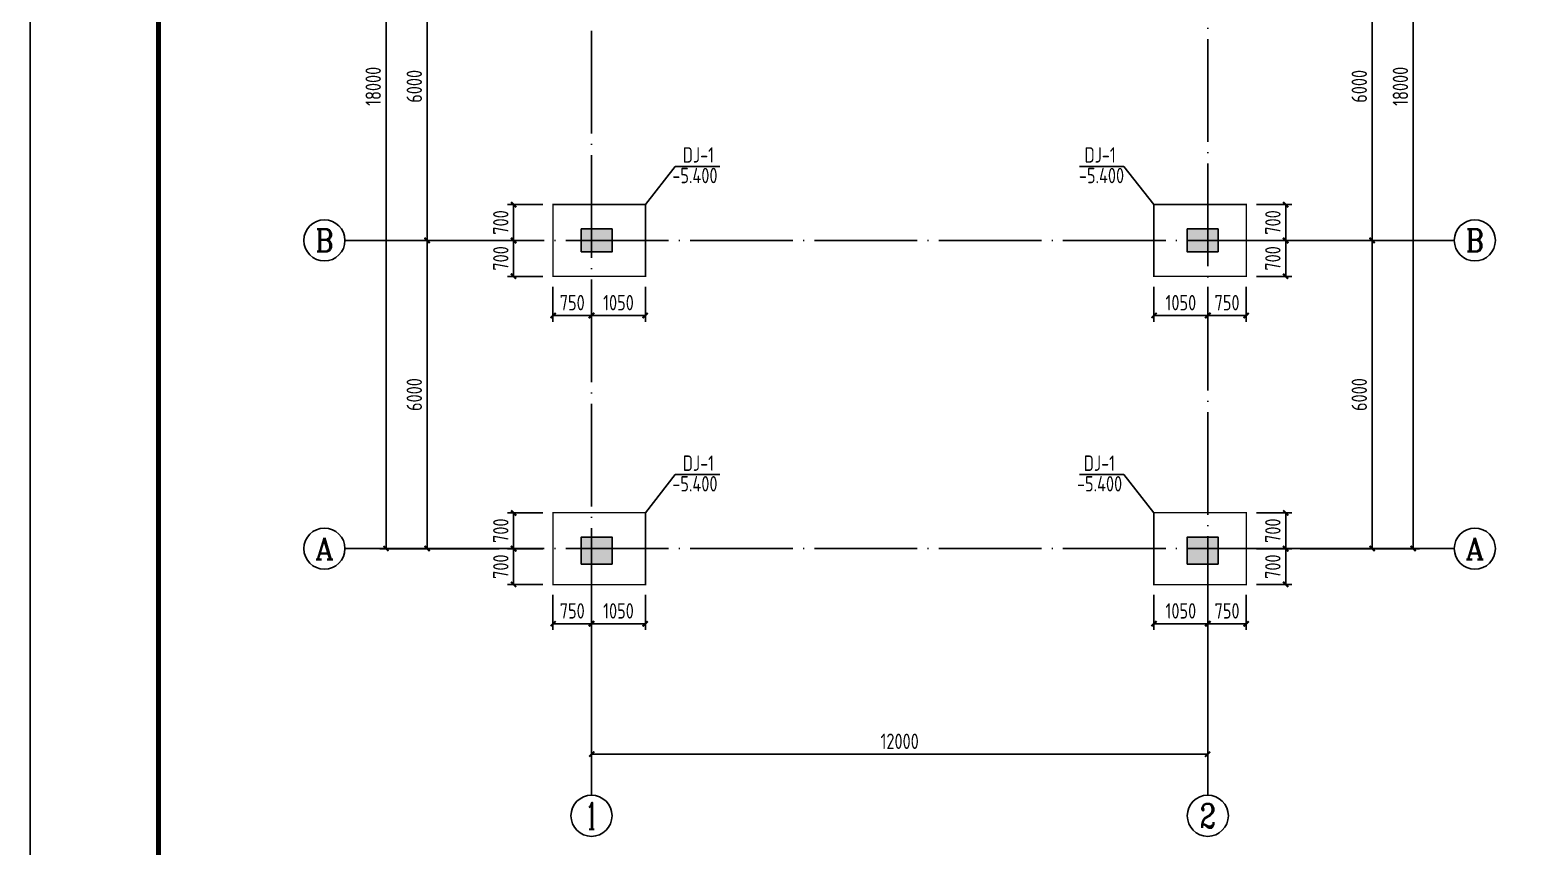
# Model space of a CAD drawing. Header units: millimetres. Extents: x 865974 to 875117, y 41124 to 44891.
# Drawn here: x 866887.9 to 867180.5, y 41394.3 to 41553.3 of the extents above; entities that cross this region are included whole.
import ezdxf
from ezdxf.enums import TextEntityAlignment as Align

# ---------------------------------------------------------------- set-up
doc = ezdxf.new("R2010")
doc.units = ezdxf.units.MM
doc.header["$LTSCALE"] = 1000
doc.header["$MEASUREMENT"] = 0
doc.linetypes.add('DOTE', pattern=[2.42, 2, -0.2, 0.02, -0.2])
for name, color, linetype in [('AXIS', 3, 'Continuous'), ('AXIS_TEXT', 7, 'Continuous'), ('DOTE', 1, 'DOTE'), ('基础', 4, 'Continuous'), ('柱集中标注', 2, 'Continuous'), ('标注', 7, 'Continuous'), ('檩条', 34, 'Continuous')]:
    doc.layers.add(name, color=color, linetype=linetype)
doc.styles.add('_TCH_AXIS', font='COMPLEX', dxfattribs={"bigfont": 'GBCBIG'})
doc.styles.add('COMPLEX', font='COMPLEX')
doc.styles.add('GBHZ', font='gbenor.shx', dxfattribs={"width": 0.9, "bigfont": 'gbcbig.shx'})
doc.dimstyles.new('Y100', dxfattribs={"dimscale": 0, "dimtxt": 3, "dimasz": 0.01, "dimexe": 1.2, "dimexo": 2, "dimgap": 1, "dimtad": 1, "dimdec": 0, "dimlfac": 100, "dimzin": 0, "dimdsep": 46, "dimtxsty": 'GBHZ', "dimblk": 'DX', "dimcen": 0.09, "dimdle": 1, "dimclrd": 7, "dimclre": 7, "dimclrt": 7, "dimadec": 0, "dimazin": 0, "dimtfac": 1, "dimtdec": 0, "dimtix": 1, "dimtmove": 2, "dimatfit": 3, "dimldrblk": 'DX', "dimfxl": 0, "dimtolj": 1, "dimtzin": 0, "dimarcsym": 0})

# ---------------------------------------------------------------- blocks, each defined once
blk = doc.blocks.new('_AXISO')
blk.add_circle((0, 0), 0.5)
at = {"layer": 'AXIS_TEXT', "style": 'COMPLEX', "width": 1.041667}
blk.add_attdef('A', text='', height=0.56, dxfattribs=at).set_placement((-0.25, -0.28), (0.25, -0.28), align=Align.FIT)
blk = doc.blocks.new('DX')
at = {"color": 0, "linetype": 'ByBlock', "const_width": 40}
blk.add_lwpolyline([(-54, -51), (46, 49)], dxfattribs=at)
blk = doc.blocks.new('*D621')
at = {"layer": 'Defpoints', "color": 0, "transparency": 16777216}
for p in [(866965.23, 41512.38), (866981.23, 41512.38), (866981.23, 41452.38)]:
    blk.add_point(p, dxfattribs=at)
at = {"layer": '标注', "color": 7, "lineweight": -2, "transparency": 16777216}
for p, q in [((866979.23, 41512.38), (866964.03, 41512.38)), ((866965.23, 41452.39), (866965.23, 41512.37)), ((866979.23, 41452.38), (866964.03, 41452.38))]:
    blk.add_line(p, q, dxfattribs=at)
at = {"layer": '标注', "color": 7, "lineweight": -2, "transparency": 16777216, "xscale": 0.01, "yscale": 0.01, "zscale": 0.01}
for p, rotation in [((866965.23, 41512.38), 90), ((866965.23, 41452.38), 270)]:
    blk.add_blockref('DX', p, dxfattribs=dict(at, rotation=rotation))
at = {"layer": '标注', "color": 7, "transparency": 16777216, "insert": (866962.73, 41482.38), "char_height": 3, "attachment_point": 5, "rotation": 90, "style": 'GBHZ'}
blk.add_mtext('\\A1;6000', dxfattribs=at)
blk = doc.blocks.new('*D622')
at = {"layer": 'Defpoints', "color": 0, "transparency": 16777216}
for p in [(866965.23, 41572.38), (866981.23, 41572.38), (866981.23, 41512.38)]:
    blk.add_point(p, dxfattribs=at)
at = {"layer": '标注', "color": 7, "lineweight": -2, "transparency": 16777216}
for p, q in [((866979.23, 41572.38), (866964.03, 41572.38)), ((866965.23, 41512.39), (866965.23, 41572.37)), ((866979.23, 41512.38), (866964.03, 41512.38))]:
    blk.add_line(p, q, dxfattribs=at)
at = {"layer": '标注', "color": 7, "lineweight": -2, "transparency": 16777216, "xscale": 0.01, "yscale": 0.01, "zscale": 0.01}
for p, rotation in [((866965.23, 41572.38), 90), ((866965.23, 41512.38), 270)]:
    blk.add_blockref('DX', p, dxfattribs=dict(at, rotation=rotation))
at = {"layer": '标注', "color": 7, "transparency": 16777216, "insert": (866962.73, 41542.38), "char_height": 3, "attachment_point": 5, "rotation": 90, "style": 'GBHZ'}
blk.add_mtext('\\A1;6000', dxfattribs=at)
blk = doc.blocks.new('*D624')
at = {"layer": 'Defpoints', "color": 0, "transparency": 16777216}
for p in [(866981.23, 41632.38), (866957.23, 41452.38), (866981.23, 41452.38)]:
    blk.add_point(p, dxfattribs=at)
at = {"layer": '标注', "color": 7, "lineweight": -2, "transparency": 16777216}
for p, q in [((866979.23, 41632.38), (866956.03, 41632.38)), ((866957.23, 41632.37), (866957.23, 41452.39)), ((866979.23, 41452.38), (866956.03, 41452.38))]:
    blk.add_line(p, q, dxfattribs=at)
at = {"layer": '标注', "color": 7, "lineweight": -2, "transparency": 16777216, "xscale": 0.01, "yscale": 0.01, "zscale": 0.01}
for p, rotation in [((866957.23, 41632.38), 90), ((866957.23, 41452.38), 270)]:
    blk.add_blockref('DX', p, dxfattribs=dict(at, rotation=rotation))
at = {"layer": '标注', "color": 7, "transparency": 16777216, "insert": (866954.73, 41542.38), "char_height": 3, "attachment_point": 5, "rotation": 90, "style": 'GBHZ'}
blk.add_mtext('\\A1;18000', dxfattribs=at)
blk = doc.blocks.new('*D625')
at = {"layer": 'Defpoints', "color": 0, "transparency": 16777216}
for p in [(866997.23, 41436.38), (867117.23, 41436.38), (867117.23, 41412.38)]:
    blk.add_point(p, dxfattribs=at)
at = {"layer": '标注', "color": 7, "lineweight": -2, "transparency": 16777216}
for p, q in [((866997.23, 41434.38), (866997.23, 41411.18)), ((867117.23, 41434.38), (867117.23, 41411.18)), ((866997.24, 41412.38), (867117.22, 41412.38))]:
    blk.add_line(p, q, dxfattribs=at)
at = {"layer": '标注', "color": 7, "lineweight": -2, "transparency": 16777216, "xscale": 0.01, "yscale": 0.01, "zscale": 0.01, "rotation": 180}
blk.add_blockref('DX', (866997.23, 41412.38), dxfattribs=at)
at = {"layer": '标注', "color": 7, "lineweight": -2, "transparency": 16777216, "xscale": 0.01, "yscale": 0.01, "zscale": 0.01}
blk.add_blockref('DX', (867117.23, 41412.38), dxfattribs=at)
at = {"layer": '标注', "color": 7, "transparency": 16777216, "insert": (867057.23, 41414.88), "char_height": 3, "attachment_point": 5, "style": 'GBHZ'}
blk.add_mtext('\\A1;12000', dxfattribs=at)
blk = doc.blocks.new('*D626')
at = {"layer": 'Defpoints', "color": 0, "transparency": 16777216}
for p in [(867133.23, 41512.38), (867149.23, 41512.38), (867133.23, 41452.38)]:
    blk.add_point(p, dxfattribs=at)
at = {"layer": '标注', "color": 7, "lineweight": -2, "transparency": 16777216}
for p, q in [((867135.23, 41512.38), (867150.43, 41512.38)), ((867149.23, 41452.39), (867149.23, 41512.37)), ((867135.23, 41452.38), (867150.43, 41452.38))]:
    blk.add_line(p, q, dxfattribs=at)
at = {"layer": '标注', "color": 7, "lineweight": -2, "transparency": 16777216, "xscale": 0.01, "yscale": 0.01, "zscale": 0.01}
for p, rotation in [((867149.23, 41512.38), 90), ((867149.23, 41452.38), 270)]:
    blk.add_blockref('DX', p, dxfattribs=dict(at, rotation=rotation))
at = {"layer": '标注', "color": 7, "transparency": 16777216, "insert": (867146.73, 41482.38), "char_height": 3, "attachment_point": 5, "rotation": 90, "style": 'GBHZ'}
blk.add_mtext('\\A1;6000', dxfattribs=at)
blk = doc.blocks.new('*D627')
at = {"layer": 'Defpoints', "color": 0, "transparency": 16777216}
for p in [(867133.23, 41572.38), (867149.23, 41572.38), (867133.23, 41512.38)]:
    blk.add_point(p, dxfattribs=at)
at = {"layer": '标注', "color": 7, "lineweight": -2, "transparency": 16777216}
for p, q in [((867135.23, 41572.38), (867150.43, 41572.38)), ((867149.23, 41512.39), (867149.23, 41572.37)), ((867135.23, 41512.38), (867150.43, 41512.38))]:
    blk.add_line(p, q, dxfattribs=at)
at = {"layer": '标注', "color": 7, "lineweight": -2, "transparency": 16777216, "xscale": 0.01, "yscale": 0.01, "zscale": 0.01}
for p, rotation in [((867149.23, 41572.38), 90), ((867149.23, 41512.38), 270)]:
    blk.add_blockref('DX', p, dxfattribs=dict(at, rotation=rotation))
at = {"layer": '标注', "color": 7, "transparency": 16777216, "insert": (867146.73, 41542.38), "char_height": 3, "attachment_point": 5, "rotation": 90, "style": 'GBHZ'}
blk.add_mtext('\\A1;6000', dxfattribs=at)
blk = doc.blocks.new('*D629')
at = {"layer": 'Defpoints', "color": 0, "transparency": 16777216}
for p in [(867133.23, 41632.38), (867133.23, 41452.38), (867157.23, 41452.38)]:
    blk.add_point(p, dxfattribs=at)
at = {"layer": '标注', "color": 7, "lineweight": -2, "transparency": 16777216}
for p, q in [((867135.23, 41632.38), (867158.43, 41632.38)), ((867157.23, 41632.37), (867157.23, 41452.39)), ((867135.23, 41452.38), (867158.43, 41452.38))]:
    blk.add_line(p, q, dxfattribs=at)
at = {"layer": '标注', "color": 7, "lineweight": -2, "transparency": 16777216, "xscale": 0.01, "yscale": 0.01, "zscale": 0.01}
for p, rotation in [((867157.23, 41632.38), 90), ((867157.23, 41452.38), 270)]:
    blk.add_blockref('DX', p, dxfattribs=dict(at, rotation=rotation))
at = {"layer": '标注', "color": 7, "transparency": 16777216, "insert": (867154.73, 41542.38), "char_height": 3, "attachment_point": 5, "rotation": 90, "style": 'GBHZ'}
blk.add_mtext('\\A1;18000', dxfattribs=at)
blk = doc.blocks.new('*D681')
at = {"layer": 'Defpoints', "color": 0, "transparency": 16777216}
for p in [(866982.07, 41512.38), (866989.73, 41512.38), (866989.73, 41505.38)]:
    blk.add_point(p, dxfattribs=at)
at = {"layer": '标注', "color": 7, "lineweight": -2, "transparency": 16777216}
for p, q in [((866987.73, 41512.38), (866980.87, 41512.38)), ((866982.07, 41505.39), (866982.07, 41512.37)), ((866987.73, 41505.38), (866980.87, 41505.38))]:
    blk.add_line(p, q, dxfattribs=at)
at = {"layer": '标注', "color": 7, "lineweight": -2, "transparency": 16777216, "xscale": 0.01, "yscale": 0.01, "zscale": 0.01}
for p, rotation in [((866982.07, 41512.38), 90), ((866982.07, 41505.38), 270)]:
    blk.add_blockref('DX', p, dxfattribs=dict(at, rotation=rotation))
at = {"layer": '标注', "color": 7, "transparency": 16777216, "insert": (866979.57, 41508.88), "char_height": 3, "attachment_point": 5, "rotation": 90, "style": 'GBHZ'}
blk.add_mtext('\\A1;700', dxfattribs=at)
blk = doc.blocks.new('*D682')
at = {"layer": 'Defpoints', "color": 0, "transparency": 16777216}
for p in [(866982.07, 41519.38), (866989.73, 41519.38), (866989.73, 41512.38)]:
    blk.add_point(p, dxfattribs=at)
at = {"layer": '标注', "color": 7, "lineweight": -2, "transparency": 16777216}
for p, q in [((866987.73, 41519.38), (866980.87, 41519.38)), ((866982.07, 41512.39), (866982.07, 41519.37)), ((866987.73, 41512.38), (866980.87, 41512.38))]:
    blk.add_line(p, q, dxfattribs=at)
at = {"layer": '标注', "color": 7, "lineweight": -2, "transparency": 16777216, "xscale": 0.01, "yscale": 0.01, "zscale": 0.01}
for p, rotation in [((866982.07, 41519.38), 90), ((866982.07, 41512.38), 270)]:
    blk.add_blockref('DX', p, dxfattribs=dict(at, rotation=rotation))
at = {"layer": '标注', "color": 7, "transparency": 16777216, "insert": (866979.57, 41515.88), "char_height": 3, "attachment_point": 5, "rotation": 90, "style": 'GBHZ'}
blk.add_mtext('\\A1;700', dxfattribs=at)
blk = doc.blocks.new('*D683')
at = {"layer": 'Defpoints', "color": 0, "transparency": 16777216}
for p in [(866989.73, 41505.38), (866997.23, 41505.38), (866997.23, 41497.77)]:
    blk.add_point(p, dxfattribs=at)
at = {"layer": '标注', "color": 7, "lineweight": -2, "transparency": 16777216}
for p, q in [((866989.73, 41503.38), (866989.73, 41496.57)), ((866997.23, 41503.38), (866997.23, 41496.57)), ((866989.74, 41497.77), (866997.22, 41497.77))]:
    blk.add_line(p, q, dxfattribs=at)
at = {"layer": '标注', "color": 7, "lineweight": -2, "transparency": 16777216, "xscale": 0.01, "yscale": 0.01, "zscale": 0.01, "rotation": 180}
blk.add_blockref('DX', (866989.73, 41497.77), dxfattribs=at)
at = {"layer": '标注', "color": 7, "lineweight": -2, "transparency": 16777216, "xscale": 0.01, "yscale": 0.01, "zscale": 0.01}
blk.add_blockref('DX', (866997.23, 41497.77), dxfattribs=at)
at = {"layer": '标注', "color": 7, "transparency": 16777216, "insert": (866993.48, 41500.27), "char_height": 3, "attachment_point": 5, "style": 'GBHZ'}
blk.add_mtext('\\A1;750', dxfattribs=at)
blk = doc.blocks.new('*D684')
at = {"layer": 'Defpoints', "color": 0, "transparency": 16777216}
for p in [(866997.23, 41505.38), (867007.73, 41505.38), (867007.73, 41497.77)]:
    blk.add_point(p, dxfattribs=at)
at = {"layer": '标注', "color": 7, "lineweight": -2, "transparency": 16777216}
for p, q in [((866997.23, 41503.38), (866997.23, 41496.57)), ((867007.73, 41503.38), (867007.73, 41496.57)), ((866997.24, 41497.77), (867007.72, 41497.77))]:
    blk.add_line(p, q, dxfattribs=at)
at = {"layer": '标注', "color": 7, "lineweight": -2, "transparency": 16777216, "xscale": 0.01, "yscale": 0.01, "zscale": 0.01, "rotation": 180}
blk.add_blockref('DX', (866997.23, 41497.77), dxfattribs=at)
at = {"layer": '标注', "color": 7, "lineweight": -2, "transparency": 16777216, "xscale": 0.01, "yscale": 0.01, "zscale": 0.01}
blk.add_blockref('DX', (867007.73, 41497.77), dxfattribs=at)
at = {"layer": '标注', "color": 7, "transparency": 16777216, "insert": (867002.48, 41500.27), "char_height": 3, "attachment_point": 5, "style": 'GBHZ'}
blk.add_mtext('\\A1;1050', dxfattribs=at)
blk = doc.blocks.new('*D677')
at = {"layer": 'Defpoints', "color": 0, "transparency": 16777216}
for p in [(866982.07, 41452.38), (866989.73, 41452.38), (866989.73, 41445.38)]:
    blk.add_point(p, dxfattribs=at)
at = {"layer": '标注', "color": 7, "lineweight": -2, "transparency": 16777216}
for p, q in [((866987.73, 41452.38), (866980.87, 41452.38)), ((866982.07, 41445.39), (866982.07, 41452.37)), ((866987.73, 41445.38), (866980.87, 41445.38))]:
    blk.add_line(p, q, dxfattribs=at)
at = {"layer": '标注', "color": 7, "lineweight": -2, "transparency": 16777216, "xscale": 0.01, "yscale": 0.01, "zscale": 0.01}
for p, rotation in [((866982.07, 41452.38), 90), ((866982.07, 41445.38), 270)]:
    blk.add_blockref('DX', p, dxfattribs=dict(at, rotation=rotation))
at = {"layer": '标注', "color": 7, "transparency": 16777216, "insert": (866979.57, 41448.88), "char_height": 3, "attachment_point": 5, "rotation": 90, "style": 'GBHZ'}
blk.add_mtext('\\A1;700', dxfattribs=at)
blk = doc.blocks.new('*D678')
at = {"layer": 'Defpoints', "color": 0, "transparency": 16777216}
for p in [(866982.07, 41459.38), (866989.73, 41459.38), (866989.73, 41452.38)]:
    blk.add_point(p, dxfattribs=at)
at = {"layer": '标注', "color": 7, "lineweight": -2, "transparency": 16777216}
for p, q in [((866987.73, 41459.38), (866980.87, 41459.38)), ((866982.07, 41452.39), (866982.07, 41459.37)), ((866987.73, 41452.38), (866980.87, 41452.38))]:
    blk.add_line(p, q, dxfattribs=at)
at = {"layer": '标注', "color": 7, "lineweight": -2, "transparency": 16777216, "xscale": 0.01, "yscale": 0.01, "zscale": 0.01}
for p, rotation in [((866982.07, 41459.38), 90), ((866982.07, 41452.38), 270)]:
    blk.add_blockref('DX', p, dxfattribs=dict(at, rotation=rotation))
at = {"layer": '标注', "color": 7, "transparency": 16777216, "insert": (866979.57, 41455.88), "char_height": 3, "attachment_point": 5, "rotation": 90, "style": 'GBHZ'}
blk.add_mtext('\\A1;700', dxfattribs=at)
blk = doc.blocks.new('*D679')
at = {"layer": 'Defpoints', "color": 0, "transparency": 16777216}
for p in [(866989.73, 41445.38), (866997.23, 41445.38), (866997.23, 41437.77)]:
    blk.add_point(p, dxfattribs=at)
at = {"layer": '标注', "color": 7, "lineweight": -2, "transparency": 16777216}
for p, q in [((866989.73, 41443.38), (866989.73, 41436.57)), ((866997.23, 41443.38), (866997.23, 41436.57)), ((866989.74, 41437.77), (866997.22, 41437.77))]:
    blk.add_line(p, q, dxfattribs=at)
at = {"layer": '标注', "color": 7, "lineweight": -2, "transparency": 16777216, "xscale": 0.01, "yscale": 0.01, "zscale": 0.01, "rotation": 180}
blk.add_blockref('DX', (866989.73, 41437.77), dxfattribs=at)
at = {"layer": '标注', "color": 7, "lineweight": -2, "transparency": 16777216, "xscale": 0.01, "yscale": 0.01, "zscale": 0.01}
blk.add_blockref('DX', (866997.23, 41437.77), dxfattribs=at)
at = {"layer": '标注', "color": 7, "transparency": 16777216, "insert": (866993.48, 41440.27), "char_height": 3, "attachment_point": 5, "style": 'GBHZ'}
blk.add_mtext('\\A1;750', dxfattribs=at)
blk = doc.blocks.new('*D680')
at = {"layer": 'Defpoints', "color": 0, "transparency": 16777216}
for p in [(866997.23, 41445.38), (867007.73, 41445.38), (867007.73, 41437.77)]:
    blk.add_point(p, dxfattribs=at)
at = {"layer": '标注', "color": 7, "lineweight": -2, "transparency": 16777216}
for p, q in [((866997.23, 41443.38), (866997.23, 41436.57)), ((867007.73, 41443.38), (867007.73, 41436.57)), ((866997.24, 41437.77), (867007.72, 41437.77))]:
    blk.add_line(p, q, dxfattribs=at)
at = {"layer": '标注', "color": 7, "lineweight": -2, "transparency": 16777216, "xscale": 0.01, "yscale": 0.01, "zscale": 0.01, "rotation": 180}
blk.add_blockref('DX', (866997.23, 41437.77), dxfattribs=at)
at = {"layer": '标注', "color": 7, "lineweight": -2, "transparency": 16777216, "xscale": 0.01, "yscale": 0.01, "zscale": 0.01}
blk.add_blockref('DX', (867007.73, 41437.77), dxfattribs=at)
at = {"layer": '标注', "color": 7, "transparency": 16777216, "insert": (867002.48, 41440.27), "char_height": 3, "attachment_point": 5, "style": 'GBHZ'}
blk.add_mtext('\\A1;1050', dxfattribs=at)
blk = doc.blocks.new('*D653')
at = {"layer": 'Defpoints', "color": 0, "transparency": 16777216}
for p in [(867124.73, 41512.38), (867132.4, 41512.38), (867124.73, 41505.38)]:
    blk.add_point(p, dxfattribs=at)
at = {"layer": '标注', "color": 7, "lineweight": -2, "transparency": 16777216}
for p, q in [((867126.73, 41512.38), (867133.6, 41512.38)), ((867132.4, 41505.39), (867132.4, 41512.37)), ((867126.73, 41505.38), (867133.6, 41505.38))]:
    blk.add_line(p, q, dxfattribs=at)
at = {"layer": '标注', "color": 7, "lineweight": -2, "transparency": 16777216, "xscale": 0.01, "yscale": 0.01, "zscale": 0.01}
for p, rotation in [((867132.4, 41512.38), 90), ((867132.4, 41505.38), 270)]:
    blk.add_blockref('DX', p, dxfattribs=dict(at, rotation=rotation))
at = {"layer": '标注', "color": 7, "transparency": 16777216, "insert": (867129.9, 41508.88), "char_height": 3, "attachment_point": 5, "rotation": 90, "style": 'GBHZ'}
blk.add_mtext('\\A1;700', dxfattribs=at)
blk = doc.blocks.new('*D654')
at = {"layer": 'Defpoints', "color": 0, "transparency": 16777216}
for p in [(867124.73, 41519.38), (867132.4, 41519.38), (867124.73, 41512.38)]:
    blk.add_point(p, dxfattribs=at)
at = {"layer": '标注', "color": 7, "lineweight": -2, "transparency": 16777216}
for p, q in [((867126.73, 41519.38), (867133.6, 41519.38)), ((867132.4, 41512.39), (867132.4, 41519.37)), ((867126.73, 41512.38), (867133.6, 41512.38))]:
    blk.add_line(p, q, dxfattribs=at)
at = {"layer": '标注', "color": 7, "lineweight": -2, "transparency": 16777216, "xscale": 0.01, "yscale": 0.01, "zscale": 0.01}
for p, rotation in [((867132.4, 41519.38), 90), ((867132.4, 41512.38), 270)]:
    blk.add_blockref('DX', p, dxfattribs=dict(at, rotation=rotation))
at = {"layer": '标注', "color": 7, "transparency": 16777216, "insert": (867129.9, 41515.88), "char_height": 3, "attachment_point": 5, "rotation": 90, "style": 'GBHZ'}
blk.add_mtext('\\A1;700', dxfattribs=at)
blk = doc.blocks.new('*D655')
at = {"layer": 'Defpoints', "color": 0, "transparency": 16777216}
for p in [(867117.23, 41505.38), (867124.73, 41505.38), (867117.23, 41497.77)]:
    blk.add_point(p, dxfattribs=at)
at = {"layer": '标注', "color": 7, "lineweight": -2, "transparency": 16777216}
for p, q in [((867117.23, 41503.38), (867117.23, 41496.57)), ((867124.73, 41503.38), (867124.73, 41496.57)), ((867124.72, 41497.77), (867117.24, 41497.77))]:
    blk.add_line(p, q, dxfattribs=at)
at = {"layer": '标注', "color": 7, "lineweight": -2, "transparency": 16777216, "xscale": 0.01, "yscale": 0.01, "zscale": 0.01, "rotation": 180}
blk.add_blockref('DX', (867117.23, 41497.77), dxfattribs=at)
at = {"layer": '标注', "color": 7, "lineweight": -2, "transparency": 16777216, "xscale": 0.01, "yscale": 0.01, "zscale": 0.01}
blk.add_blockref('DX', (867124.73, 41497.77), dxfattribs=at)
at = {"layer": '标注', "color": 7, "transparency": 16777216, "insert": (867120.98, 41500.27), "char_height": 3, "attachment_point": 5, "style": 'GBHZ'}
blk.add_mtext('\\A1;750', dxfattribs=at)
blk = doc.blocks.new('*D656')
at = {"layer": 'Defpoints', "color": 0, "transparency": 16777216}
for p in [(867106.73, 41505.38), (867117.23, 41505.38), (867106.73, 41497.77)]:
    blk.add_point(p, dxfattribs=at)
at = {"layer": '标注', "color": 7, "lineweight": -2, "transparency": 16777216}
for p, q in [((867106.73, 41503.38), (867106.73, 41496.57)), ((867117.23, 41503.38), (867117.23, 41496.57)), ((867117.22, 41497.77), (867106.74, 41497.77))]:
    blk.add_line(p, q, dxfattribs=at)
at = {"layer": '标注', "color": 7, "lineweight": -2, "transparency": 16777216, "xscale": 0.01, "yscale": 0.01, "zscale": 0.01, "rotation": 180}
blk.add_blockref('DX', (867106.73, 41497.77), dxfattribs=at)
at = {"layer": '标注', "color": 7, "lineweight": -2, "transparency": 16777216, "xscale": 0.01, "yscale": 0.01, "zscale": 0.01}
blk.add_blockref('DX', (867117.23, 41497.77), dxfattribs=at)
at = {"layer": '标注', "color": 7, "transparency": 16777216, "insert": (867111.98, 41500.27), "char_height": 3, "attachment_point": 5, "style": 'GBHZ'}
blk.add_mtext('\\A1;1050', dxfattribs=at)
blk = doc.blocks.new('*D665')
at = {"layer": 'Defpoints', "color": 0, "transparency": 16777216}
for p in [(867124.73, 41452.38), (867132.4, 41452.38), (867124.73, 41445.38)]:
    blk.add_point(p, dxfattribs=at)
at = {"layer": '标注', "color": 7, "lineweight": -2, "transparency": 16777216}
for p, q in [((867126.73, 41452.38), (867133.6, 41452.38)), ((867132.4, 41445.39), (867132.4, 41452.37)), ((867126.73, 41445.38), (867133.6, 41445.38))]:
    blk.add_line(p, q, dxfattribs=at)
at = {"layer": '标注', "color": 7, "lineweight": -2, "transparency": 16777216, "xscale": 0.01, "yscale": 0.01, "zscale": 0.01}
for p, rotation in [((867132.4, 41452.38), 90), ((867132.4, 41445.38), 270)]:
    blk.add_blockref('DX', p, dxfattribs=dict(at, rotation=rotation))
at = {"layer": '标注', "color": 7, "transparency": 16777216, "insert": (867129.9, 41448.88), "char_height": 3, "attachment_point": 5, "rotation": 90, "style": 'GBHZ'}
blk.add_mtext('\\A1;700', dxfattribs=at)
blk = doc.blocks.new('*D666')
at = {"layer": 'Defpoints', "color": 0, "transparency": 16777216}
for p in [(867124.73, 41459.38), (867132.4, 41459.38), (867124.73, 41452.38)]:
    blk.add_point(p, dxfattribs=at)
at = {"layer": '标注', "color": 7, "lineweight": -2, "transparency": 16777216}
for p, q in [((867126.73, 41459.38), (867133.6, 41459.38)), ((867132.4, 41452.39), (867132.4, 41459.37)), ((867126.73, 41452.38), (867133.6, 41452.38))]:
    blk.add_line(p, q, dxfattribs=at)
at = {"layer": '标注', "color": 7, "lineweight": -2, "transparency": 16777216, "xscale": 0.01, "yscale": 0.01, "zscale": 0.01}
for p, rotation in [((867132.4, 41459.38), 90), ((867132.4, 41452.38), 270)]:
    blk.add_blockref('DX', p, dxfattribs=dict(at, rotation=rotation))
at = {"layer": '标注', "color": 7, "transparency": 16777216, "insert": (867129.9, 41455.88), "char_height": 3, "attachment_point": 5, "rotation": 90, "style": 'GBHZ'}
blk.add_mtext('\\A1;700', dxfattribs=at)
blk = doc.blocks.new('*D667')
at = {"layer": 'Defpoints', "color": 0, "transparency": 16777216}
for p in [(867117.23, 41445.38), (867124.73, 41445.38), (867117.23, 41437.77)]:
    blk.add_point(p, dxfattribs=at)
at = {"layer": '标注', "color": 7, "lineweight": -2, "transparency": 16777216}
for p, q in [((867117.23, 41443.38), (867117.23, 41436.57)), ((867124.73, 41443.38), (867124.73, 41436.57)), ((867124.72, 41437.77), (867117.24, 41437.77))]:
    blk.add_line(p, q, dxfattribs=at)
at = {"layer": '标注', "color": 7, "lineweight": -2, "transparency": 16777216, "xscale": 0.01, "yscale": 0.01, "zscale": 0.01, "rotation": 180}
blk.add_blockref('DX', (867117.23, 41437.77), dxfattribs=at)
at = {"layer": '标注', "color": 7, "lineweight": -2, "transparency": 16777216, "xscale": 0.01, "yscale": 0.01, "zscale": 0.01}
blk.add_blockref('DX', (867124.73, 41437.77), dxfattribs=at)
at = {"layer": '标注', "color": 7, "transparency": 16777216, "insert": (867120.98, 41440.27), "char_height": 3, "attachment_point": 5, "style": 'GBHZ'}
blk.add_mtext('\\A1;750', dxfattribs=at)
blk = doc.blocks.new('*D668')
at = {"layer": 'Defpoints', "color": 0, "transparency": 16777216}
for p in [(867106.73, 41445.38), (867117.23, 41445.38), (867106.73, 41437.77)]:
    blk.add_point(p, dxfattribs=at)
at = {"layer": '标注', "color": 7, "lineweight": -2, "transparency": 16777216}
for p, q in [((867106.73, 41443.38), (867106.73, 41436.57)), ((867117.23, 41443.38), (867117.23, 41436.57)), ((867117.22, 41437.77), (867106.74, 41437.77))]:
    blk.add_line(p, q, dxfattribs=at)
at = {"layer": '标注', "color": 7, "lineweight": -2, "transparency": 16777216, "xscale": 0.01, "yscale": 0.01, "zscale": 0.01, "rotation": 180}
blk.add_blockref('DX', (867106.73, 41437.77), dxfattribs=at)
at = {"layer": '标注', "color": 7, "lineweight": -2, "transparency": 16777216, "xscale": 0.01, "yscale": 0.01, "zscale": 0.01}
blk.add_blockref('DX', (867117.23, 41437.77), dxfattribs=at)
at = {"layer": '标注', "color": 7, "transparency": 16777216, "insert": (867111.98, 41440.27), "char_height": 3, "attachment_point": 5, "style": 'GBHZ'}
blk.add_mtext('\\A1;1050', dxfattribs=at)

msp = doc.modelspace()

# ---------------------------------------------------------------- linework, layer by layer
for p, q in [((866887.912, 41123.604), (866887.912, 41717.604)), ((866887.912, 41717.604), (866887.912, 41123.604))]:
    msp.add_line(p, q)
at = {"color": 0, "const_width": 1}
msp.add_lwpolyline([(867718.912, 41133.604), (866912.912, 41133.604), (866912.912, 41707.604), (867718.912, 41707.604)], close=True, dxfattribs=at)
for points in [[(866995.231, 41510.134), (867001.231, 41510.134), (867001.231, 41514.634), (866995.231, 41514.634)], [(867119.231, 41510.134), (867113.231, 41510.134), (867113.231, 41514.634), (867119.231, 41514.634)], [(866995.231, 41449.384), (867001.231, 41449.384), (867001.231, 41454.634), (866995.231, 41454.634)], [(867119.231, 41449.384), (867113.231, 41449.384), (867113.231, 41454.634), (867119.231, 41454.634)]]:
    msp.add_lwpolyline(points, close=True)
at = {"layer": 'AXIS', "color": 0}
for p, q in [((866981.231, 41512.384), (866949.231, 41512.384)), ((867133.231, 41512.384), (867165.231, 41512.384)), ((866981.231, 41452.384), (866949.231, 41452.384)), ((867133.231, 41452.384), (867165.231, 41452.384)), ((866997.231, 41436.384), (866997.231, 41404.384)), ((867117.231, 41436.384), (867117.231, 41404.384))]:
    msp.add_line(p, q, dxfattribs=at)
at = {"layer": 'DOTE', "linetype": 'DOTE', "ltscale": 0.01}
for p, q in [((866997.231, 41436.384), (866997.231, 41648.384)), ((867117.231, 41648.384), (867117.231, 41436.384)), ((867133.231, 41512.384), (866981.231, 41512.384)), ((867133.231, 41452.384), (866981.231, 41452.384))]:
    msp.add_line(p, q, dxfattribs=at)
at = {"layer": '基础', "color": 3, "const_width": 0.3}
for points in [[(866989.731, 41519.384), (866989.731, 41505.384), (867007.731, 41505.384), (867007.731, 41519.384)], [(867124.731, 41519.384), (867124.731, 41505.384), (867106.731, 41505.384), (867106.731, 41519.384)], [(866989.731, 41459.384), (866989.731, 41445.384), (867007.731, 41445.384), (867007.731, 41459.384)], [(867124.731, 41459.384), (867124.731, 41445.384), (867106.731, 41445.384), (867106.731, 41459.384)]]:
    msp.add_lwpolyline(points, close=True, dxfattribs=at)
at = {"layer": '标注'}
for points in [[(866995.231, 41510.134), (866995.231, 41514.634), (867001.231, 41510.134), (867001.231, 41514.634)], [(867119.231, 41510.134), (867119.231, 41514.634), (867113.231, 41510.134), (867113.231, 41514.634)], [(866995.231, 41449.384), (866995.231, 41454.634), (867001.231, 41449.384), (867001.231, 41454.634)], [(867119.231, 41449.384), (867119.231, 41454.634), (867113.231, 41449.384), (867113.231, 41454.634)]]:
    msp.add_solid(points, dxfattribs=at)
at = {"layer": '檩条'}
for p, q in [((867007.731, 41519.384), (867013.554, 41526.803)), ((867022.23, 41526.803), (867013.554, 41526.803)), ((867092.233, 41526.803), (867100.908, 41526.803)), ((867106.731, 41519.384), (867100.908, 41526.803)), ((867007.731, 41459.384), (867013.554, 41466.803)), ((867022.23, 41466.803), (867013.554, 41466.803)), ((867092.233, 41466.803), (867100.908, 41466.803)), ((867106.731, 41459.384), (867100.908, 41466.803))]:
    msp.add_line(p, q, dxfattribs=at)

# ---------------------------------------------------------------- block references
at = {"layer": 'AXIS', "color": 0}
ref = msp.add_blockref('_AXISO', (866945.231, 41512.384), dxfattribs=dict(at, xscale=8, yscale=8, zscale=8))
ref.add_attrib('A', 'B', dxfattribs={"layer": 'AXIS_TEXT', "color": 0, "height": 4.353, "style": '_TCH_AXIS'}).set_placement((866943.469, 41510.207), (866946.993, 41510.207), align=Align.FIT)
ref = msp.add_blockref('_AXISO', (867169.231, 41512.384), dxfattribs=dict(at, xscale=-8, yscale=8, zscale=8))
ref.add_attrib('A', 'B', dxfattribs={"layer": 'AXIS_TEXT', "color": 0, "height": 4.353, "style": '_TCH_AXIS'}).set_placement((867167.469, 41510.207), (867170.993, 41510.207), align=Align.FIT)
ref = msp.add_blockref('_AXISO', (866945.231, 41452.384), dxfattribs=dict(at, xscale=8, yscale=8, zscale=8))
ref.add_attrib('A', 'A', dxfattribs={"layer": 'AXIS_TEXT', "color": 0, "height": 4.252, "style": '_TCH_AXIS'}).set_placement((866943.409, 41450.258), (866947.053, 41450.258), align=Align.FIT)
ref = msp.add_blockref('_AXISO', (867169.231, 41452.384), dxfattribs=dict(at, xscale=-8, yscale=8, zscale=8))
ref.add_attrib('A', 'A', dxfattribs={"layer": 'AXIS_TEXT', "color": 0, "height": 4.252, "style": '_TCH_AXIS'}).set_placement((867167.409, 41450.258), (867171.053, 41450.258), align=Align.FIT)
ref = msp.add_blockref('_AXISO', (866997.231, 41400.384), dxfattribs=dict(at, xscale=8, yscale=8, zscale=8))
ref.add_attrib('A', '1', dxfattribs={"layer": 'AXIS_TEXT', "color": 0, "height": 5.147, "style": '_TCH_AXIS'}).set_placement((866996.128, 41397.81), (866998.334, 41397.81), align=Align.FIT)
ref = msp.add_blockref('_AXISO', (867117.231, 41400.384), dxfattribs=dict(at, xscale=8, yscale=8, zscale=8))
ref.add_attrib('A', '2', dxfattribs={"layer": 'AXIS_TEXT', "color": 0, "height": 4.659, "style": '_TCH_AXIS'}).set_placement((867115.678, 41398.054), (867118.784, 41398.054), align=Align.FIT)

# ---------------------------------------------------------------- texts
at = {"layer": '柱集中标注', "style": 'GBHZ', "width": 0.9}
for s, p in [('DJ-1', (867015, 41527.524)), ('DJ-1', (867093.222, 41527.524)), ('-5.400', (867012.966, 41523.517)), ('-5.400', (867092.134, 41523.517)), ('DJ-1', (867015, 41467.524)), ('DJ-1', (867093.072, 41467.524)), ('-5.400', (867012.966, 41463.517)), ('-5.400', (867091.755, 41463.517))]:
    msp.add_text(s, height=3, dxfattribs=at).set_placement(p)

# ---------------------------------------------------------------- dimensions: what is measured, and where the dimension line sits
at = {"layer": '标注'}
for base, p1, p2, angle, picture, middle in [((866957.231, 41452.384), (866981.231, 41632.384), (866981.231, 41452.384), 90, '*D624', (866954.731, 41542.384)), ((867157.231, 41452.384), (867133.231, 41632.384), (867133.231, 41452.384), 90, '*D629', (867154.731, 41542.384)), ((866965.231, 41572.384), (866981.231, 41512.384), (866981.231, 41572.384), 90, '*D622', (866962.731, 41542.384)), ((867149.231, 41572.384), (867133.231, 41512.384), (867133.231, 41572.384), 90, '*D627', (867146.731, 41542.384)), ((866982.066, 41519.384), (866989.731, 41512.384), (866989.731, 41519.384), 90, '*D682', (866979.566, 41515.884)), ((867132.396, 41519.384), (867124.731, 41512.384), (867124.731, 41519.384), 90, '*D654', (867129.896, 41515.884)), ((866965.231, 41512.384), (866981.231, 41452.384), (866981.231, 41512.384), 90, '*D621', (866962.731, 41482.384)), ((866982.066, 41512.384), (866989.731, 41505.384), (866989.731, 41512.384), 90, '*D681', (866979.566, 41508.884)), ((867132.396, 41512.384), (867124.731, 41505.384), (867124.731, 41512.384), 90, '*D653', (867129.896, 41508.884)), ((867149.231, 41512.384), (867133.231, 41452.384), (867133.231, 41512.384), 90, '*D626', (867146.731, 41482.384)), ((867106.731, 41497.766), (867117.231, 41505.384), (867106.731, 41505.384), 180, '*D656', (867111.981, 41500.266)), ((867117.231, 41497.766), (867124.731, 41505.384), (867117.231, 41505.384), 180, '*D655', (867120.981, 41500.266)), ((866982.066, 41459.384), (866989.731, 41452.384), (866989.731, 41459.384), 90, '*D678', (866979.566, 41455.884)), ((867132.396, 41459.384), (867124.731, 41452.384), (867124.731, 41459.384), 90, '*D666', (867129.896, 41455.884)), ((866982.066, 41452.384), (866989.731, 41445.384), (866989.731, 41452.384), 90, '*D677', (866979.566, 41448.884)), ((867132.396, 41452.384), (867124.731, 41445.384), (867124.731, 41452.384), 90, '*D665', (867129.896, 41448.884)), ((867106.731, 41437.766), (867117.231, 41445.384), (867106.731, 41445.384), 180, '*D668', (867111.981, 41440.266)), ((867117.231, 41437.766), (867124.731, 41445.384), (867117.231, 41445.384), 180, '*D667', (867120.981, 41440.266))]:
    dim = msp.add_linear_dim(base=base, p1=p1, p2=p2, angle=angle, dimstyle='Y100', override={"dimscale": 1, "dimfxl": 150}, dxfattribs=at)
    dim.commit()
    dim.dimension.update_dxf_attribs({"geometry": picture, "text_midpoint": middle})
for base, p1, p2, picture, middle in [((866997.231, 41497.766), (866989.731, 41505.384), (866997.231, 41505.384), '*D683', (866993.481, 41500.266)), ((867007.731, 41497.766), (866997.231, 41505.384), (867007.731, 41505.384), '*D684', (867002.481, 41500.266)), ((866997.231, 41437.766), (866989.731, 41445.384), (866997.231, 41445.384), '*D679', (866993.481, 41440.266)), ((867007.731, 41437.766), (866997.231, 41445.384), (867007.731, 41445.384), '*D680', (867002.481, 41440.266)), ((867117.231, 41412.384), (866997.231, 41436.384), (867117.231, 41436.384), '*D625', (867057.231, 41414.884))]:
    dim = msp.add_linear_dim(base=base, p1=p1, p2=p2, dimstyle='Y100', override={"dimscale": 1, "dimfxl": 150}, dxfattribs=at)
    dim.commit()
    dim.dimension.update_dxf_attribs({"geometry": picture, "text_midpoint": middle})

doc.saveas('drawing.dxf')
